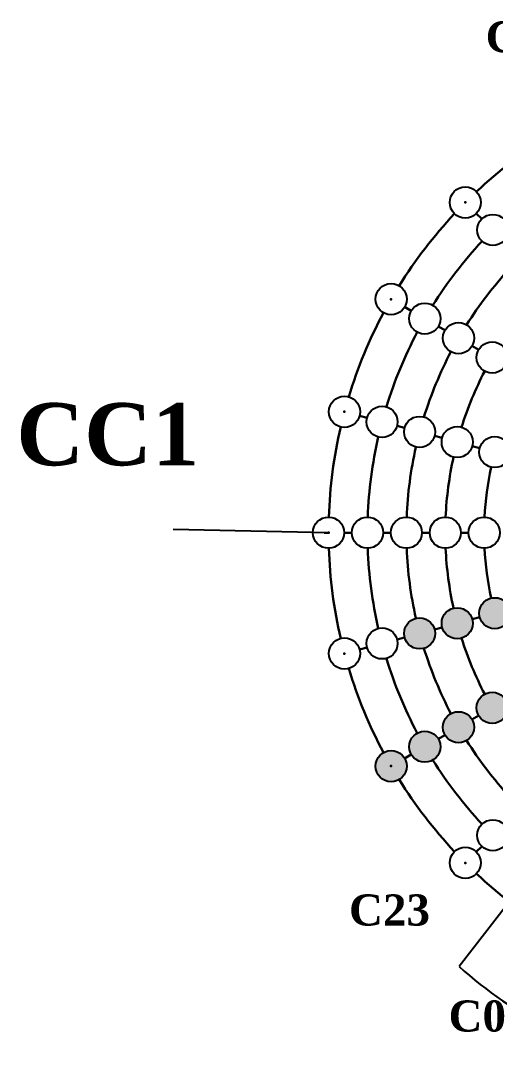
# Model space of a CAD drawing. Header units: inches. Extents: x 53 to 275, y 28 to 179.
# Drawn here: x 171.2 to 186.44, y 30.24 to 63.69 of the extents above; entities that cross this region are included whole.
import ezdxf

# ---------------------------------------------------------------- set-up
doc = ezdxf.new("R2010")
doc.units = ezdxf.units.IN
doc.header["$MEASUREMENT"] = 0

msp = doc.modelspace()

# ---------------------------------------------------------------- hatches: boundary and pattern name
h = msp.add_hatch(color=4)
h.set_gradient(color1=(242, 238, 13), color2=(243, 240, 32), one_color=1, tint=0.54)
h.paths.add_polyline_path([(183.593, 39.746, 1), (182.593, 39.746, 1)])
h.paths.add_polyline_path([(184.675, 40.371, 1), (183.675, 40.371, 1)])
h.paths.add_polyline_path([(185.758, 40.996, 1), (184.758, 40.996, 1)])
h.paths.add_polyline_path([(186.841, 41.621, 1), (185.841, 41.621, 1)])
h.paths.add_polyline_path([(187.923, 42.246, 1), (186.923, 42.246, 1)])
h.paths.add_polyline_path([(189.006, 42.871, 1), (188.006, 42.871, 1)])
h.paths.add_polyline_path([(190.088, 43.496, 1), (189.088, 43.496, 1)])
h.paths.add_polyline_path([(191.171, 44.121, 1), (190.171, 44.121, 1)])
h.paths.add_polyline_path([(192.164, 42.827, 1), (191.164, 42.827, 1)])
h.paths.add_polyline_path([(191.28, 41.943, 1), (190.28, 41.943, 1)])
h.paths.add_polyline_path([(190.396, 41.059, 1), (189.396, 41.059, 1)])
h.paths.add_polyline_path([(189.512, 40.175, 1), (188.512, 40.175, 1)])
h.paths.add_polyline_path([(188.628, 39.291, 1), (187.628, 39.291, 1)])
h.paths.add_polyline_path([(187.744, 38.407, 1), (186.744, 38.407, 1)])
h.paths.add_polyline_path([(190.546, 45.629, 1), (189.546, 45.629, 1)])
h.paths.add_polyline_path([(189.339, 45.305, 1), (188.339, 45.305, 1)])
h.paths.add_polyline_path([(188.131, 44.982, 1), (187.131, 44.982, 1)])
h.paths.add_polyline_path([(186.924, 44.658, 1), (185.924, 44.658, 1)])
h.paths.add_polyline_path([(185.717, 44.335, 1), (184.717, 44.335, 1)])
h.paths.add_polyline_path([(184.509, 44.011, 1), (183.509, 44.011, 1)])

# ---------------------------------------------------------------- linework, layer by layer
at = {"lineweight": 30}
for p, q in [((185.83, 57.499), (186.007, 57.323)), ((183.742, 54.371), (183.526, 54.496)), ((184.825, 53.746), (184.608, 53.871)), ((185.908, 53.121), (185.691, 53.246)), ((182.319, 50.934), (182.077, 50.999)), ((183.526, 50.611), (183.285, 50.676)), ((184.734, 50.287), (184.492, 50.352)), ((185.941, 49.964), (185.7, 50.029)), ((180.947, 47.246), (181.083, 47.246)), ((181.583, 47.246), (181.833, 47.246)), ((182.833, 47.246), (183.083, 47.246)), ((184.083, 47.246), (184.333, 47.246)), ((185.333, 47.246), (185.583, 47.246)), ((185.7, 44.464), (185.941, 44.529)), ((184.492, 44.14), (184.734, 44.205)), ((183.285, 43.817), (183.526, 43.882)), ((182.077, 43.493), (182.319, 43.558)), ((185.691, 41.246), (185.908, 41.371)), ((184.608, 40.621), (184.825, 40.746)), ((183.526, 39.996), (183.742, 40.121)), ((186.007, 37.17), (185.83, 36.993))]:
    msp.add_line(p, q, dxfattribs=at)
at = {"color": 4}
msp.add_line((181.083, 47.246), (176.089, 47.349), dxfattribs=at)
at = {"color": 1}
msp.add_line((196.083, 47.241), (185.278, 33.312), dxfattribs=at)
at = {"color": 4}
for centre in [(185.477, 57.853), (186.361, 56.969), (183.093, 54.746), (184.175, 54.121), (185.258, 53.496), (186.341, 52.871), (181.594, 51.129), (182.802, 50.805), (184.009, 50.482), (185.217, 50.158), (186.424, 49.835), (181.083, 47.246), (182.333, 47.246), (183.583, 47.246), (184.833, 47.246), (186.083, 47.246), (185.217, 44.335), (186.424, 44.658), (184.009, 44.011), (182.802, 43.688), (181.594, 43.364), (186.341, 41.621), (185.258, 40.996), (184.175, 40.371), (183.093, 39.746), (186.361, 37.524), (185.477, 36.64)]:
    msp.add_circle(centre, 0.5, dxfattribs=at)
at = {"lineweight": 30}
for radius, start, end in [(15, 121.9099, 133.0901), (15, 136.9099, 148.0901), (13.75, 137.0836, 147.9164), (12.5, 137.292, 147.708), (15, 151.9099, 163.0901), (13.75, 152.0836, 162.9164), (12.5, 152.292, 162.708), (11.25, 152.5467, 162.4533), (15, 166.9099, 178.0901), (13.75, 167.0836, 177.9164), (12.5, 167.292, 177.708), (11.25, 167.5467, 177.4533), (10, 167.8651, 177.1349), (15, 181.9099, 193.0901), (13.75, 182.0836, 192.9164), (12.5, 182.292, 192.708), (11.25, 182.5467, 192.4533), (10, 182.8651, 192.1349), (11.25, 197.5467, 207.4533), (12.5, 197.292, 207.708), (13.75, 197.0836, 207.9164), (15, 196.9099, 208.0901), (12.5, 212.292, 222.708), (13.75, 212.0836, 222.9164), (15, 211.9099, 223.0901), (15, 226.9099, 238.0901)]:
    msp.add_arc((196.083, 47.246), radius, start, end, dxfattribs=at)
at = {"color": 1}
msp.add_arc((193.675, 42.504), 12.45, 227.5894, 260.1793, dxfattribs=at)
at = {"lineweight": 30}
for p in [(185.477, 57.853), (183.093, 54.746), (181.594, 51.129), (181.083, 47.246), (181.594, 43.364), (183.093, 39.746), (185.477, 36.64)]:
    msp.add_point(p, dxfattribs=at)

# ---------------------------------------------------------------- texts
at = {"color": 1, "attachment_point": 1}
for s, insert, char_height, width in [('{\\fTimes New Roman|b1|i0|c0|p18;C16}', (186.129, 63.677), 1, 2.68846), ('{\\fTimes New Roman|b1|i0|c0|p18;CC1}', (171.049, 51.41), 2, 5.46482), ('{\\fTimes New Roman|b1|i0|c0|p18;C23}', (181.74, 35.626), 1, 3.08995), ('{\\fTimes New Roman|b1|i0|c0|p18;C0}', (184.938, 32.22), 1, 1.78792)]:
    msp.add_mtext(s, dxfattribs=dict(at, insert=insert, char_height=char_height, width=width))

doc.saveas('drawing.dxf')
